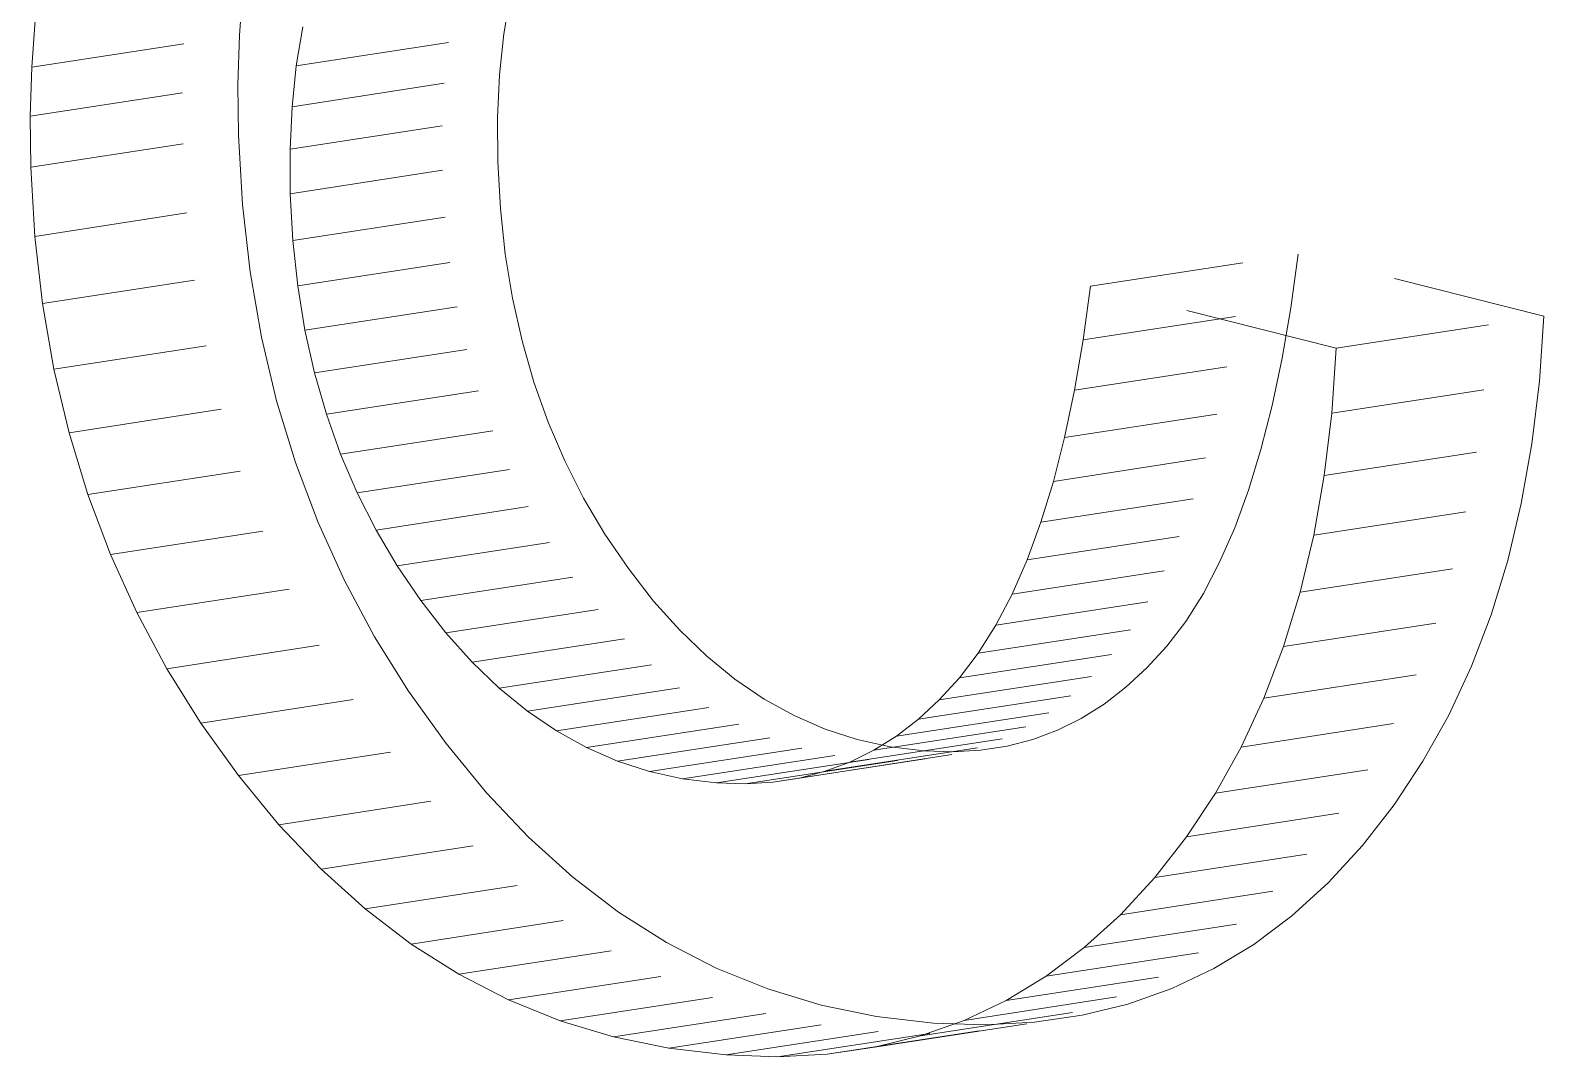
# Model space of a CAD drawing. Extents: x 23 to 417, y 3 to 294.
# Drawn here: x 354.676 to 355.658, y 118.875 to 119.541 of the extents above; entities that cross this region are included whole.
import ezdxf

# ---------------------------------------------------------------- set-up
doc = ezdxf.new("R2010")
doc.units = 0
doc.linetypes.add('DASHED', pattern=[15, 12, -3])
doc.layers.get('0').update_dxf_attribs({"lineweight": 13})

# ---------------------------------------------------------------- blocks, each defined once
blk = doc.blocks.new('BLOCK3535')
at = {"color": 7, "linetype": 'DASHED', "lineweight": 13, "ltscale": 0.001535}
for p, q in [((5.0971, -25.5236), (5.0926, -25.5848)), ((4.8275, -25.565), (4.823, -25.6262))]:
    blk.add_line(p, q, dxfattribs=at)
at = {"color": 7, "linetype": 'DASHED', "lineweight": 13, "ltscale": 0.001288}
for p, q in [((5.4362, -25.583), (5.4446, -25.5322)), ((5.1666, -25.6244), (5.1751, -25.5736))]:
    blk.add_line(p, q, dxfattribs=at)
at = {"color": 7, "linetype": 'DASHED', "lineweight": 13, "ltscale": 0.006819}
for p, q in [((4.823, -25.6262), (5.0926, -25.5848)), ((5.1666, -25.6244), (5.4362, -25.583)), ((4.8211, -25.6899), (5.0907, -25.6485)), ((5.161, -25.6775), (5.4306, -25.6361)), ((5.1584, -25.7329), (5.428, -25.6915)), ((4.8218, -25.756), (5.0914, -25.7146)), ((5.1587, -25.7906), (5.4283, -25.7491)), ((4.8269, -25.8459), (5.0965, -25.8044)), ((5.162, -25.8513), (5.4316, -25.8099)), ((5.1684, -25.9103), (5.438, -25.8689)), ((6.198, -25.9105), (6.4676, -25.8691)), ((4.8369, -25.9333), (5.1065, -25.8919)), ((5.1778, -25.9676), (5.4474, -25.9262)), ((6.1884, -25.9802), (6.458, -25.9388)), ((6.5169, -25.9911), (6.7865, -25.9496)), ((4.8517, -26.0183), (5.1213, -25.9769)), ((5.1902, -26.0231), (5.4598, -25.9816)), ((6.1771, -26.0457), (6.4467, -26.0043)), ((5.2056, -26.0768), (5.4752, -26.0353)), ((6.5112, -26.0756), (6.7808, -26.0342)), ((4.8714, -26.1009), (5.141, -26.0595)), ((6.1642, -26.107), (6.4338, -26.0656)), ((5.2241, -26.1287), (5.4937, -26.0873)), ((6.5015, -26.1567), (6.771, -26.1152)), ((4.8959, -26.1812), (5.1655, -26.1397)), ((5.2456, -26.1789), (5.5152, -26.1375)), ((6.1497, -26.1641), (6.4192, -26.1227)), ((6.1335, -26.2171), (6.403, -26.1757)), ((5.2701, -26.2274), (5.5397, -26.1859)), ((6.4878, -26.2342), (6.7574, -26.1928)), ((4.9253, -26.259), (5.1949, -26.2176)), ((5.2976, -26.274), (5.5672, -26.2326)), ((6.1156, -26.2659), (6.3852, -26.2245)), ((5.3282, -26.3189), (5.5978, -26.2775)), ((6.0961, -26.3106), (6.3656, -26.2692)), ((6.4702, -26.3082), (6.7398, -26.2668)), ((4.9595, -26.3344), (5.2291, -26.293)), ((6.0749, -26.3511), (6.3445, -26.3096)), ((5.3609, -26.3609), (5.6305, -26.3195)), ((6.052, -26.3874), (6.3216, -26.346)), ((6.4486, -26.3787), (6.7182, -26.3373)), ((4.9986, -26.4074), (5.2682, -26.366)), ((5.3949, -26.3988), (5.6645, -26.3574)), ((5.4301, -26.4327), (5.6997, -26.3913)), ((6.0276, -26.4195), (6.2971, -26.3781)), ((6.0016, -26.4479), (6.2712, -26.4065)), ((6.4231, -26.4457), (6.6927, -26.4043)), ((5.4667, -26.4625), (5.7362, -26.4211)), ((5.9745, -26.473), (6.244, -26.4316)), ((5.0426, -26.478), (5.3122, -26.4365)), ((5.5045, -26.4882), (5.774, -26.4468)), ((5.946, -26.4949), (6.2156, -26.4535)), ((5.5435, -26.5098), (5.8131, -26.4684)), ((5.9164, -26.5134), (6.186, -26.472)), ((6.3936, -26.5092), (6.6632, -26.4677)), ((5.5838, -26.5274), (5.8534, -26.486)), ((5.8855, -26.5287), (6.1551, -26.4873)), ((5.0914, -26.5461), (5.361, -26.5047)), ((5.6254, -26.5409), (5.895, -26.4995)), ((5.6683, -26.5503), (5.9379, -26.5089)), ((5.7854, -26.5548), (6.0549, -26.5133)), ((5.82, -26.5494), (6.0896, -26.5079)), ((5.8534, -26.5407), (6.1229, -26.4992)), ((5.7124, -26.5557), (5.982, -26.5143)), ((5.7495, -26.5569), (6.0191, -26.5155)), ((6.3602, -26.5691), (6.6297, -26.5277)), ((5.1438, -26.6101), (5.4134, -26.5686)), ((6.3228, -26.6256), (6.5923, -26.5842)), ((5.1987, -26.6678), (5.4682, -26.6264)), ((6.2814, -26.6785), (6.551, -26.6371)), ((5.2559, -26.7195), (5.5255, -26.6781)), ((6.2369, -26.7269), (6.5064, -26.6855)), ((5.3156, -26.765), (5.5852, -26.7236)), ((6.1898, -26.7696), (6.4594, -26.7282)), ((5.3777, -26.8043), (5.6473, -26.7629)), ((6.1403, -26.8068), (6.4099, -26.7654)), ((5.4423, -26.8376), (5.7119, -26.7962)), ((6.0884, -26.8383), (6.3579, -26.7969)), ((5.5092, -26.8647), (5.7788, -26.8232)), ((6.0339, -26.8641), (6.3035, -26.8227)), ((5.5786, -26.8856), (5.8482, -26.8442)), ((5.977, -26.8844), (6.2466, -26.843)), ((5.6504, -26.9004), (5.92, -26.859)), ((5.8558, -26.908), (6.1253, -26.8666)), ((5.9176, -26.899), (6.1872, -26.8576)), ((5.7246, -26.9091), (5.9942, -26.8677)), ((5.7914, -26.9114), (6.061, -26.87))]:
    blk.add_line(p, q, dxfattribs=at)
at = {"color": 7, "linetype": 'DASHED', "lineweight": 13, "ltscale": 0.001593}
for p, q in [((5.0926, -25.5848), (5.0907, -25.6485)), ((4.823, -25.6262), (4.8211, -25.6899))]:
    blk.add_line(p, q, dxfattribs=at)
at = {"color": 7, "linetype": 'DASHED', "lineweight": 13, "ltscale": 0.001335}
for p, q in [((5.4306, -25.6361), (5.4362, -25.583)), ((5.161, -25.6775), (5.1666, -25.6244))]:
    blk.add_line(p, q, dxfattribs=at)
at = {"color": 7, "linetype": 'DASHED', "lineweight": 13, "ltscale": 0.001653}
for p, q in [((5.0907, -25.6485), (5.0914, -25.7146)), ((4.8211, -25.6899), (4.8218, -25.756))]:
    blk.add_line(p, q, dxfattribs=at)
at = {"color": 7, "linetype": 'DASHED', "lineweight": 13, "ltscale": 0.001386}
for p, q in [((5.428, -25.6915), (5.4306, -25.6361)), ((5.1584, -25.7329), (5.161, -25.6775))]:
    blk.add_line(p, q, dxfattribs=at)
at = {"color": 7, "linetype": 'DASHED', "lineweight": 13, "ltscale": 0.001441}
for p, q in [((5.4283, -25.7491), (5.428, -25.6915)), ((5.1587, -25.7906), (5.1584, -25.7329))]:
    blk.add_line(p, q, dxfattribs=at)
at = {"color": 7, "linetype": 'DASHED', "lineweight": 13, "ltscale": 0.00225}
for p, q in [((5.0914, -25.7146), (5.0965, -25.8044)), ((4.8218, -25.756), (4.8269, -25.8459))]:
    blk.add_line(p, q, dxfattribs=at)
at = {"color": 7, "linetype": 'DASHED', "lineweight": 13, "ltscale": 0.001521}
for p, q in [((5.4316, -25.8099), (5.4283, -25.7491)), ((5.162, -25.8513), (5.1587, -25.7906))]:
    blk.add_line(p, q, dxfattribs=at)
at = {"color": 7, "linetype": 'DASHED', "lineweight": 13, "ltscale": 0.0022}
for p, q in [((5.0965, -25.8044), (5.1065, -25.8919)), ((4.8269, -25.8459), (4.8369, -25.9333))]:
    blk.add_line(p, q, dxfattribs=at)
at = {"color": 7, "linetype": 'DASHED', "lineweight": 13, "ltscale": 0.001484}
for p, q in [((5.438, -25.8689), (5.4316, -25.8099)), ((5.1684, -25.9103), (5.162, -25.8513))]:
    blk.add_line(p, q, dxfattribs=at)
at = {"color": 7, "linetype": 'DASHED', "lineweight": 13, "ltscale": 0.00145}
for p, q in [((5.4474, -25.9262), (5.438, -25.8689)), ((5.1778, -25.9676), (5.1684, -25.9103))]:
    blk.add_line(p, q, dxfattribs=at)
at = {"color": 7, "linetype": 'DASHED', "lineweight": 13, "ltscale": 0.001758}
for p, q in [((6.4676, -25.8691), (6.458, -25.9388)), ((6.198, -25.9105), (6.1884, -25.9802))]:
    blk.add_line(p, q, dxfattribs=at)
at = {"color": 7, "linetype": 'DASHED', "lineweight": 13, "ltscale": 0.008223}
for p, q in [((6.7865, -25.9496), (6.4676, -25.8691)), ((6.5169, -25.9911), (6.198, -25.9105))]:
    blk.add_line(p, q, dxfattribs=at)
at = {"color": 7, "linetype": 'DASHED', "lineweight": 13, "ltscale": 0.002158}
for p, q in [((5.1065, -25.8919), (5.1213, -25.9769)), ((4.8369, -25.9333), (4.8517, -26.0183))]:
    blk.add_line(p, q, dxfattribs=at)
at = {"color": 7, "linetype": 'DASHED', "lineweight": 13, "ltscale": 0.001421}
for p, q in [((5.4598, -25.9816), (5.4474, -25.9262)), ((5.1902, -26.0231), (5.1778, -25.9676))]:
    blk.add_line(p, q, dxfattribs=at)
at = {"color": 7, "linetype": 'DASHED', "lineweight": 13, "ltscale": 0.001661}
for p, q in [((6.458, -25.9388), (6.4467, -26.0043)), ((6.1884, -25.9802), (6.1771, -26.0457))]:
    blk.add_line(p, q, dxfattribs=at)
at = {"color": 7, "linetype": 'DASHED', "lineweight": 13, "ltscale": 0.002119}
for p, q in [((6.7808, -26.0342), (6.7865, -25.9496)), ((6.5112, -26.0756), (6.5169, -25.9911))]:
    blk.add_line(p, q, dxfattribs=at)
at = {"color": 7, "linetype": 'DASHED', "lineweight": 13, "ltscale": 0.002123}
for p, q in [((5.1213, -25.9769), (5.141, -26.0595)), ((4.8517, -26.0183), (4.8714, -26.1009))]:
    blk.add_line(p, q, dxfattribs=at)
at = {"color": 7, "linetype": 'DASHED', "lineweight": 13, "ltscale": 0.001397}
for p, q in [((5.4752, -26.0353), (5.4598, -25.9816)), ((5.2056, -26.0768), (5.1902, -26.0231))]:
    blk.add_line(p, q, dxfattribs=at)
at = {"color": 7, "linetype": 'DASHED', "lineweight": 13, "ltscale": 0.001567}
for p, q in [((6.4467, -26.0043), (6.4338, -26.0656)), ((6.1771, -26.0457), (6.1642, -26.107))]:
    blk.add_line(p, q, dxfattribs=at)
at = {"color": 7, "linetype": 'DASHED', "lineweight": 13, "ltscale": 0.001379}
for p, q in [((5.4937, -26.0873), (5.4752, -26.0353)), ((5.2241, -26.1287), (5.2056, -26.0768))]:
    blk.add_line(p, q, dxfattribs=at)
at = {"color": 7, "linetype": 'DASHED', "lineweight": 13, "ltscale": 0.00204}
for p, q in [((6.771, -26.1152), (6.7808, -26.0342)), ((6.5015, -26.1567), (6.5112, -26.0756))]:
    blk.add_line(p, q, dxfattribs=at)
at = {"color": 7, "linetype": 'DASHED', "lineweight": 13, "ltscale": 0.002097}
for p, q in [((5.141, -26.0595), (5.1655, -26.1397)), ((4.8714, -26.1009), (4.8959, -26.1812))]:
    blk.add_line(p, q, dxfattribs=at)
at = {"color": 7, "linetype": 'DASHED', "lineweight": 13, "ltscale": 0.001474}
for p, q in [((6.4338, -26.0656), (6.4192, -26.1227)), ((6.1642, -26.107), (6.1497, -26.1641))]:
    blk.add_line(p, q, dxfattribs=at)
at = {"color": 7, "linetype": 'DASHED', "lineweight": 13, "ltscale": 0.001365}
for p, q in [((5.5152, -26.1375), (5.4937, -26.0873)), ((5.2456, -26.1789), (5.2241, -26.1287))]:
    blk.add_line(p, q, dxfattribs=at)
at = {"color": 7, "linetype": 'DASHED', "lineweight": 13, "ltscale": 0.001968}
for p, q in [((6.7574, -26.1928), (6.771, -26.1152)), ((6.4878, -26.2342), (6.5015, -26.1567))]:
    blk.add_line(p, q, dxfattribs=at)
at = {"color": 7, "linetype": 'DASHED', "lineweight": 13, "ltscale": 0.002079}
for p, q in [((5.1655, -26.1397), (5.1949, -26.2176)), ((4.8959, -26.1812), (4.9253, -26.259)), ((5.2682, -26.366), (5.3122, -26.4365)), ((4.9986, -26.4074), (5.0426, -26.478))]:
    blk.add_line(p, q, dxfattribs=at)
at = {"color": 7, "linetype": 'DASHED', "lineweight": 13, "ltscale": 0.001357}
for p, q in [((5.5397, -26.1859), (5.5152, -26.1375)), ((5.2701, -26.2274), (5.2456, -26.1789))]:
    blk.add_line(p, q, dxfattribs=at)
at = {"color": 7, "linetype": 'DASHED', "lineweight": 13, "ltscale": 0.001385}
for p, q in [((6.4192, -26.1227), (6.403, -26.1757)), ((6.1497, -26.1641), (6.1335, -26.2171))]:
    blk.add_line(p, q, dxfattribs=at)
at = {"color": 7, "linetype": 'DASHED', "lineweight": 13, "ltscale": 0.001299}
for p, q in [((6.403, -26.1757), (6.3852, -26.2245)), ((6.1335, -26.2171), (6.1156, -26.2659))]:
    blk.add_line(p, q, dxfattribs=at)
at = {"color": 7, "linetype": 'DASHED', "lineweight": 13, "ltscale": 0.001355}
for p, q in [((5.5672, -26.2326), (5.5397, -26.1859)), ((5.2976, -26.274), (5.2701, -26.2274))]:
    blk.add_line(p, q, dxfattribs=at)
at = {"color": 7, "linetype": 'DASHED', "lineweight": 13, "ltscale": 0.001902}
for p, q in [((6.7398, -26.2668), (6.7574, -26.1928)), ((6.4702, -26.3082), (6.4878, -26.2342))]:
    blk.add_line(p, q, dxfattribs=at)
at = {"color": 7, "linetype": 'DASHED', "lineweight": 13, "ltscale": 0.00207}
for p, q in [((5.1949, -26.2176), (5.2291, -26.293)), ((4.9253, -26.259), (4.9595, -26.3344)), ((5.2291, -26.293), (5.2682, -26.366)), ((4.9595, -26.3344), (4.9986, -26.4074))]:
    blk.add_line(p, q, dxfattribs=at)
at = {"color": 7, "linetype": 'DASHED', "lineweight": 13, "ltscale": 0.001358}
for p, q in [((5.5978, -26.2775), (5.5672, -26.2326)), ((5.3282, -26.3189), (5.2976, -26.274))]:
    blk.add_line(p, q, dxfattribs=at)
at = {"color": 7, "linetype": 'DASHED', "lineweight": 13, "ltscale": 0.001218}
for p, q in [((6.3852, -26.2245), (6.3656, -26.2692)), ((6.1156, -26.2659), (6.0961, -26.3106))]:
    blk.add_line(p, q, dxfattribs=at)
at = {"color": 7, "linetype": 'DASHED', "lineweight": 13, "ltscale": 0.001331}
for p, q in [((5.6305, -26.3195), (5.5978, -26.2775)), ((5.3609, -26.3609), (5.3282, -26.3189))]:
    blk.add_line(p, q, dxfattribs=at)
at = {"color": 7, "linetype": 'DASHED', "lineweight": 13, "ltscale": 0.001142}
for p, q in [((6.3656, -26.2692), (6.3445, -26.3096)), ((6.0961, -26.3106), (6.0749, -26.3511))]:
    blk.add_line(p, q, dxfattribs=at)
at = {"color": 7, "linetype": 'DASHED', "lineweight": 13, "ltscale": 0.001843}
for p, q in [((6.7182, -26.3373), (6.7398, -26.2668)), ((6.4486, -26.3787), (6.4702, -26.3082))]:
    blk.add_line(p, q, dxfattribs=at)
at = {"color": 7, "linetype": 'DASHED', "lineweight": 13, "ltscale": 0.001072}
for p, q in [((6.3445, -26.3096), (6.3216, -26.346)), ((6.0749, -26.3511), (6.052, -26.3874))]:
    blk.add_line(p, q, dxfattribs=at)
at = {"color": 7, "linetype": 'DASHED', "lineweight": 13, "ltscale": 0.001273}
for p, q in [((5.6645, -26.3574), (5.6305, -26.3195)), ((5.3949, -26.3988), (5.3609, -26.3609))]:
    blk.add_line(p, q, dxfattribs=at)
at = {"color": 7, "linetype": 'DASHED', "lineweight": 13, "ltscale": 0.00101}
for p, q in [((6.3216, -26.346), (6.2971, -26.3781)), ((6.052, -26.3874), (6.0276, -26.4195))]:
    blk.add_line(p, q, dxfattribs=at)
at = {"color": 7, "linetype": 'DASHED', "lineweight": 13, "ltscale": 0.001793}
for p, q in [((6.6927, -26.4043), (6.7182, -26.3373)), ((6.4231, -26.4457), (6.4486, -26.3787))]:
    blk.add_line(p, q, dxfattribs=at)
at = {"color": 7, "linetype": 'DASHED', "lineweight": 13, "ltscale": 0.001222}
for p, q in [((5.6997, -26.3913), (5.6645, -26.3574)), ((5.4301, -26.4327), (5.3949, -26.3988))]:
    blk.add_line(p, q, dxfattribs=at)
at = {"color": 7, "linetype": 'DASHED', "lineweight": 13, "ltscale": 0.001178}
for p, q in [((5.7362, -26.4211), (5.6997, -26.3913)), ((5.4667, -26.4625), (5.4301, -26.4327))]:
    blk.add_line(p, q, dxfattribs=at)
at = {"color": 7, "linetype": 'DASHED', "lineweight": 13, "ltscale": 0.00096144}
for p, q in [((6.2971, -26.3781), (6.2712, -26.4065)), ((6.0276, -26.4195), (6.0016, -26.4479))]:
    blk.add_line(p, q, dxfattribs=at)
at = {"color": 7, "linetype": 'DASHED', "lineweight": 13, "ltscale": 0.000925363}
for p, q in [((6.2712, -26.4065), (6.244, -26.4316)), ((6.0016, -26.4479), (5.9745, -26.473))]:
    blk.add_line(p, q, dxfattribs=at)
at = {"color": 7, "linetype": 'DASHED', "lineweight": 13, "ltscale": 0.00175}
for p, q in [((6.6632, -26.4677), (6.6927, -26.4043)), ((6.3936, -26.5092), (6.4231, -26.4457))]:
    blk.add_line(p, q, dxfattribs=at)
at = {"color": 7, "linetype": 'DASHED', "lineweight": 13, "ltscale": 0.001143}
for p, q in [((5.774, -26.4468), (5.7362, -26.4211)), ((5.5045, -26.4882), (5.4667, -26.4625))]:
    blk.add_line(p, q, dxfattribs=at)
at = {"color": 7, "linetype": 'DASHED', "lineweight": 13, "ltscale": 0.000895932}
for p, q in [((6.244, -26.4316), (6.2156, -26.4535)), ((5.9745, -26.473), (5.946, -26.4949))]:
    blk.add_line(p, q, dxfattribs=at)
at = {"color": 7, "linetype": 'DASHED', "lineweight": 13, "ltscale": 0.002096}
for p, q in [((5.3122, -26.4365), (5.361, -26.5047)), ((5.0426, -26.478), (5.0914, -26.5461))]:
    blk.add_line(p, q, dxfattribs=at)
at = {"color": 7, "linetype": 'DASHED', "lineweight": 13, "ltscale": 0.001116}
for p, q in [((5.8131, -26.4684), (5.774, -26.4468)), ((5.5435, -26.5098), (5.5045, -26.4882))]:
    blk.add_line(p, q, dxfattribs=at)
at = {"color": 7, "linetype": 'DASHED', "lineweight": 13, "ltscale": 0.000874391}
for p, q in [((6.2156, -26.4535), (6.186, -26.472)), ((5.946, -26.4949), (5.9164, -26.5134))]:
    blk.add_line(p, q, dxfattribs=at)
at = {"color": 7, "linetype": 'DASHED', "lineweight": 13, "ltscale": 0.0011}
for p, q in [((5.8534, -26.486), (5.8131, -26.4684)), ((5.5838, -26.5274), (5.5435, -26.5098))]:
    blk.add_line(p, q, dxfattribs=at)
at = {"color": 7, "linetype": 'DASHED', "lineweight": 13, "ltscale": 0.000861539}
for p, q in [((6.186, -26.472), (6.1551, -26.4873)), ((5.9164, -26.5134), (5.8855, -26.5287))]:
    blk.add_line(p, q, dxfattribs=at)
at = {"color": 7, "linetype": 'DASHED', "lineweight": 13, "ltscale": 0.001717}
for p, q in [((6.6297, -26.5277), (6.6632, -26.4677)), ((6.3602, -26.5691), (6.3936, -26.5092))]:
    blk.add_line(p, q, dxfattribs=at)
at = {"color": 7, "linetype": 'DASHED', "lineweight": 13, "ltscale": 0.001093}
for p, q in [((5.895, -26.4995), (5.8534, -26.486)), ((5.6254, -26.5409), (5.5838, -26.5274))]:
    blk.add_line(p, q, dxfattribs=at)
at = {"color": 7, "linetype": 'DASHED', "lineweight": 13, "ltscale": 0.000857376}
for p, q in [((6.1551, -26.4873), (6.1229, -26.4992)), ((5.8855, -26.5287), (5.8534, -26.5407))]:
    blk.add_line(p, q, dxfattribs=at)
at = {"color": 7, "linetype": 'DASHED', "lineweight": 13, "ltscale": 0.002067}
for p, q in [((5.361, -26.5047), (5.4134, -26.5686)), ((5.0914, -26.5461), (5.1438, -26.6101))]:
    blk.add_line(p, q, dxfattribs=at)
at = {"color": 7, "linetype": 'DASHED', "lineweight": 13, "ltscale": 0.001097}
for p, q in [((5.9379, -26.5089), (5.895, -26.4995)), ((5.6683, -26.5503), (5.6254, -26.5409))]:
    blk.add_line(p, q, dxfattribs=at)
at = {"color": 7, "linetype": 'DASHED', "lineweight": 13, "ltscale": 0.001111}
for p, q in [((5.982, -26.5143), (5.9379, -26.5089)), ((5.7124, -26.5557), (5.6683, -26.5503))]:
    blk.add_line(p, q, dxfattribs=at)
at = {"color": 7, "linetype": 'DASHED', "lineweight": 13, "ltscale": 0.000898005}
for p, q in [((6.0549, -26.5133), (6.0191, -26.5155)), ((5.7854, -26.5548), (5.7495, -26.5569))]:
    blk.add_line(p, q, dxfattribs=at)
at = {"color": 7, "linetype": 'DASHED', "lineweight": 13, "ltscale": 0.000875843}
for p, q in [((6.0896, -26.5079), (6.0549, -26.5133)), ((5.82, -26.5494), (5.7854, -26.5548))]:
    blk.add_line(p, q, dxfattribs=at)
at = {"color": 7, "linetype": 'DASHED', "lineweight": 13, "ltscale": 0.000862067}
for p, q in [((6.1229, -26.4992), (6.0896, -26.5079)), ((5.8534, -26.5407), (5.82, -26.5494))]:
    blk.add_line(p, q, dxfattribs=at)
at = {"color": 7, "linetype": 'DASHED', "lineweight": 13, "ltscale": 0.00092799}
for p, q in [((6.0191, -26.5155), (5.982, -26.5143)), ((5.7495, -26.5569), (5.7124, -26.5557))]:
    blk.add_line(p, q, dxfattribs=at)
at = {"color": 7, "linetype": 'DASHED', "lineweight": 13, "ltscale": 0.001693}
for p, q in [((6.5923, -26.5842), (6.6297, -26.5277)), ((6.3228, -26.6256), (6.3602, -26.5691))]:
    blk.add_line(p, q, dxfattribs=at)
at = {"color": 7, "linetype": 'DASHED', "lineweight": 13, "ltscale": 0.001992}
for p, q in [((5.4134, -26.5686), (5.4682, -26.6264)), ((5.1438, -26.6101), (5.1987, -26.6678))]:
    blk.add_line(p, q, dxfattribs=at)
at = {"color": 7, "linetype": 'DASHED', "lineweight": 13, "ltscale": 0.001679}
for p, q in [((6.551, -26.6371), (6.5923, -26.5842)), ((6.2814, -26.6785), (6.3228, -26.6256))]:
    blk.add_line(p, q, dxfattribs=at)
at = {"color": 7, "linetype": 'DASHED', "lineweight": 13, "ltscale": 0.001928}
for p, q in [((5.4682, -26.6264), (5.5255, -26.6781)), ((5.1987, -26.6678), (5.2559, -26.7195))]:
    blk.add_line(p, q, dxfattribs=at)
at = {"color": 7, "linetype": 'DASHED', "lineweight": 13, "ltscale": 0.001644}
for p, q in [((6.5064, -26.6855), (6.551, -26.6371)), ((6.2369, -26.7269), (6.2814, -26.6785))]:
    blk.add_line(p, q, dxfattribs=at)
at = {"color": 7, "linetype": 'DASHED', "lineweight": 13, "ltscale": 0.001876}
for p, q in [((5.5255, -26.6781), (5.5852, -26.7236)), ((5.2559, -26.7195), (5.3156, -26.765))]:
    blk.add_line(p, q, dxfattribs=at)
at = {"color": 7, "linetype": 'DASHED', "lineweight": 13, "ltscale": 0.001589}
for p, q in [((6.4594, -26.7282), (6.5064, -26.6855)), ((6.1898, -26.7696), (6.2369, -26.7269))]:
    blk.add_line(p, q, dxfattribs=at)
at = {"color": 7, "linetype": 'DASHED', "lineweight": 13, "ltscale": 0.001839}
for p, q in [((5.5852, -26.7236), (5.6473, -26.7629)), ((5.3156, -26.765), (5.3777, -26.8043))]:
    blk.add_line(p, q, dxfattribs=at)
at = {"color": 7, "linetype": 'DASHED', "lineweight": 13, "ltscale": 0.001547}
for p, q in [((6.4099, -26.7654), (6.4594, -26.7282)), ((6.1403, -26.8068), (6.1898, -26.7696))]:
    blk.add_line(p, q, dxfattribs=at)
at = {"color": 7, "linetype": 'DASHED', "lineweight": 13, "ltscale": 0.001815}
for p, q in [((5.6473, -26.7629), (5.7119, -26.7962)), ((5.3777, -26.8043), (5.4423, -26.8376))]:
    blk.add_line(p, q, dxfattribs=at)
at = {"color": 7, "linetype": 'DASHED', "lineweight": 13, "ltscale": 0.001519}
for p, q in [((6.3579, -26.7969), (6.4099, -26.7654)), ((6.0884, -26.8383), (6.1403, -26.8068))]:
    blk.add_line(p, q, dxfattribs=at)
at = {"color": 7, "linetype": 'DASHED', "lineweight": 13, "ltscale": 0.001806}
for p, q in [((5.7119, -26.7962), (5.7788, -26.8232)), ((5.4423, -26.8376), (5.5092, -26.8647))]:
    blk.add_line(p, q, dxfattribs=at)
at = {"color": 7, "linetype": 'DASHED', "lineweight": 13, "ltscale": 0.001507}
for p, q in [((6.3035, -26.8227), (6.3579, -26.7969)), ((6.0339, -26.8641), (6.0884, -26.8383))]:
    blk.add_line(p, q, dxfattribs=at)
at = {"color": 7, "linetype": 'DASHED', "lineweight": 13, "ltscale": 0.001812}
for p, q in [((5.7788, -26.8232), (5.8482, -26.8442)), ((5.5092, -26.8647), (5.5786, -26.8856))]:
    blk.add_line(p, q, dxfattribs=at)
at = {"color": 7, "linetype": 'DASHED', "lineweight": 13, "ltscale": 0.00151}
for p, q in [((6.2466, -26.843), (6.3035, -26.8227)), ((5.977, -26.8844), (6.0339, -26.8641))]:
    blk.add_line(p, q, dxfattribs=at)
at = {"color": 7, "linetype": 'DASHED', "lineweight": 13, "ltscale": 0.001833}
for p, q in [((5.8482, -26.8442), (5.92, -26.859)), ((5.5786, -26.8856), (5.6504, -26.9004))]:
    blk.add_line(p, q, dxfattribs=at)
at = {"color": 7, "linetype": 'DASHED', "lineweight": 13, "ltscale": 0.001529}
for p, q in [((6.1872, -26.8576), (6.2466, -26.843)), ((5.9176, -26.899), (5.977, -26.8844))]:
    blk.add_line(p, q, dxfattribs=at)
at = {"color": 7, "linetype": 'DASHED', "lineweight": 13, "ltscale": 0.001868}
for p, q in [((5.92, -26.859), (5.9942, -26.8677)), ((5.6504, -26.9004), (5.7246, -26.9091))]:
    blk.add_line(p, q, dxfattribs=at)
at = {"color": 7, "linetype": 'DASHED', "lineweight": 13, "ltscale": 0.00161}
for p, q in [((6.061, -26.87), (6.1253, -26.8666)), ((5.7914, -26.9114), (5.8558, -26.908))]:
    blk.add_line(p, q, dxfattribs=at)
at = {"color": 7, "linetype": 'DASHED', "lineweight": 13, "ltscale": 0.001563}
for p, q in [((6.1253, -26.8666), (6.1872, -26.8576)), ((5.8558, -26.908), (5.9176, -26.899))]:
    blk.add_line(p, q, dxfattribs=at)
at = {"color": 7, "linetype": 'DASHED', "lineweight": 13, "ltscale": 0.001671}
for p, q in [((5.9942, -26.8677), (6.061, -26.87)), ((5.7246, -26.9091), (5.7914, -26.9114))]:
    blk.add_line(p, q, dxfattribs=at)

msp = doc.modelspace()

# ---------------------------------------------------------------- block references
at = {"lineweight": 0, "xscale": 0.5, "yscale": 0.5, "zscale": 0.5}
msp.add_blockref('BLOCK3535', (352.26516, 132.33025), dxfattribs=at)

doc.saveas('drawing.dxf')
